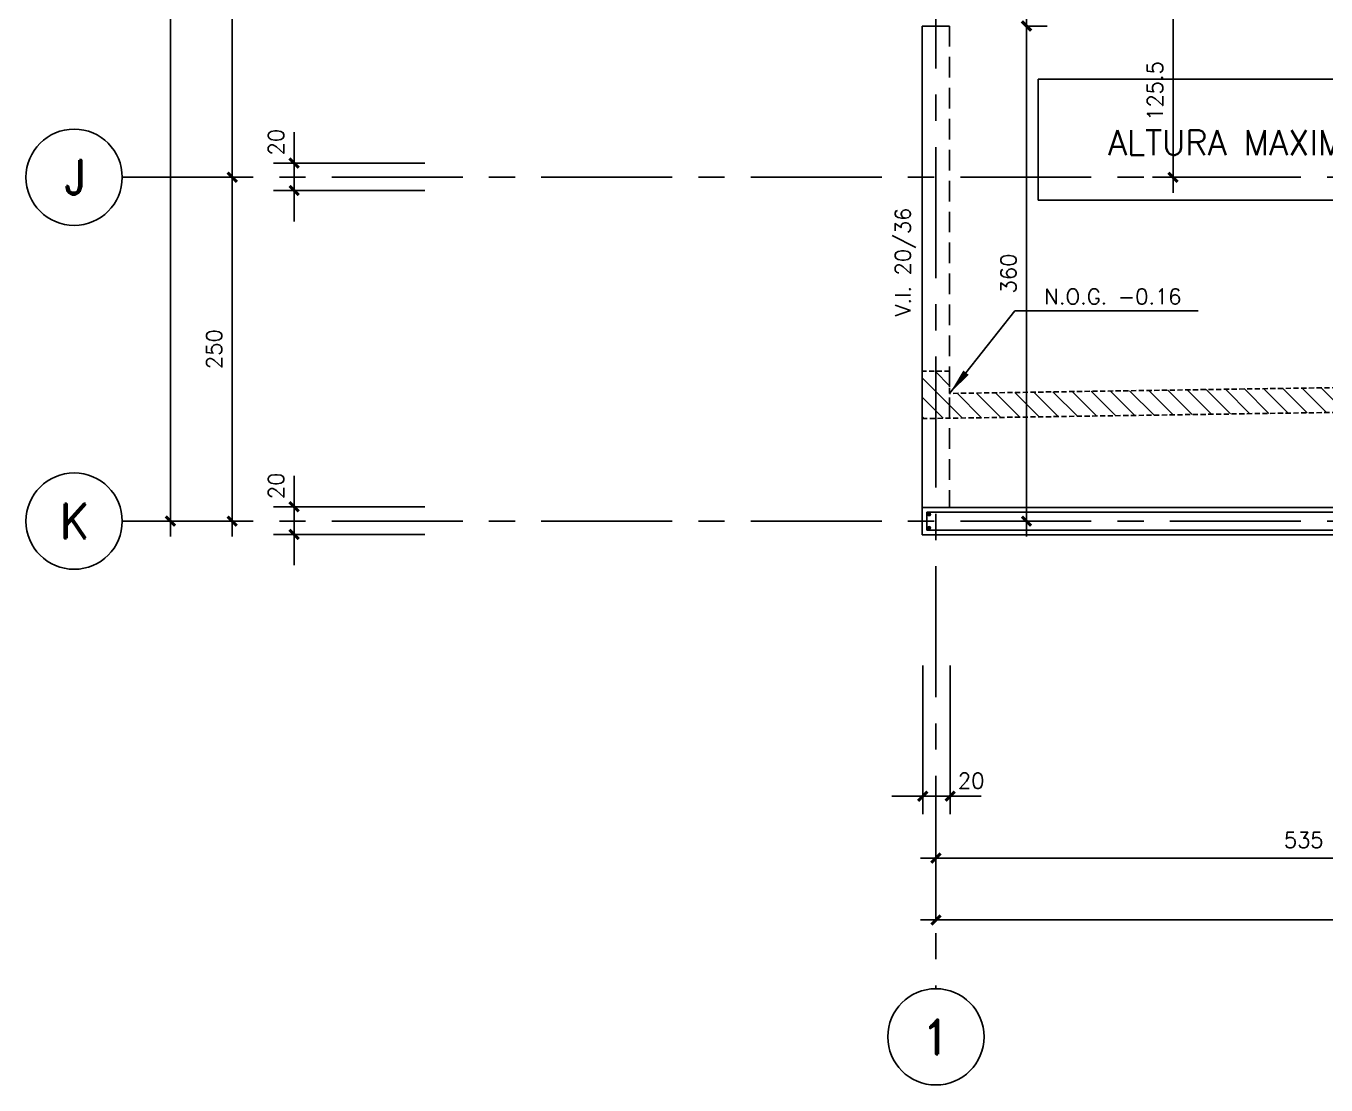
# Model space of a CAD drawing. Header units: millimetres. Extents: x -656862 to -653478, y 91928 to 96737.
# Drawn here: x -656862 to -655916, y 92937 to 93707 of the extents above; entities that cross this region are included whole.
import ezdxf
from ezdxf.enums import TextEntityAlignment as Align

# ---------------------------------------------------------------- set-up
doc = ezdxf.new("R2010")
doc.units = ezdxf.units.MM
doc.header["$LTSCALE"] = 30
for name, pattern in [('CENTER', [50.8, 31.75, -6.35, 6.35, -6.35]), ('DASHED', [0.75, 0.5, -0.25]), ('HIDDEN', [0.375, 0.25, -0.125])]:
    doc.linetypes.add(name, pattern=pattern)
for name, color, linetype in [('A-LINEA 015', 6, 'Continuous'), ('COTAS', 5, 'Continuous'), ('Cotas2', 1, 'Continuous'), ('EJES', 1, 'CENTER'), ('HATCH2', 1, 'HIDDEN'), ('MALLA', 1, 'Continuous'), ('MUROS', 5, 'Continuous'), ('SEGMENTOS1', 2, 'DASHED'), ('TEXTOS1', 9, 'Continuous'), ('VIGAS', 3, 'Continuous')]:
    doc.layers.add(name, color=color, linetype=linetype)
doc.styles.add('ROMAND', font='romand')
doc.styles.add('ROMANS', font='romans')
doc.dimstyles.new('ING-50', dxfattribs={"dimscale": 5, "dimtxt": 2.25, "dimasz": 2.25, "dimexe": 3, "dimexo": 0, "dimgap": 1.5, "dimtad": 1, "dimdec": 1, "dimzin": 12, "dimdsep": 46, "dimtxsty": 'ROMANS', "dimblk1": 'TICK1', "dimblk2": 'TICK1', "dimsah": 1, "dimcen": 0.09, "dimclrd": 2, "dimclre": 1, "dimclrt": 3, "dimadec": 1, "dimazin": 3, "dimtfac": 1, "dimtdec": 1, "dimtix": 1, "dimtmove": 2, "dimatfit": 3, "dimfxl": 3, "dimtolj": 1, "dimtzin": 12, "dimarcsym": 0})

# ---------------------------------------------------------------- blocks, each defined once
blk = doc.blocks.new('EJE-1')
at = {"color": 3, "linetype": 'Continuous'}
blk.add_circle((0, 0), 35, dxfattribs=at)
at = {"color": 5, "linetype": 'Continuous', "style": 'ROMAND'}
blk.add_attdef('0', text='', height=25, dxfattribs=at).set_placement((0.23, 0), align=Align.MIDDLE)
blk = doc.blocks.new('TICK1')
at = {"color": 2}
for points in [[(0, 0), (-1, 0)], [(0, 0), (1, 0)]]:
    blk.add_lwpolyline(points, dxfattribs=at)
at = {"color": 2, "const_width": 0.2}
blk.add_lwpolyline([(-0.3, -0.3), (0.3, 0.3)], dxfattribs=at)
blk = doc.blocks.new('*D36')
at = {"layer": 'COTAS', "color": 1, "lineweight": -2}
for p, q in [((-656209.34, 93147.45), (-656209.34, 93162.45)), ((-656189.34, 93147.45), (-656189.34, 93162.45))]:
    blk.add_line(p, q, dxfattribs=at)
at = {"layer": 'COTAS', "color": 2, "lineweight": -2}
for p, q in [((-656220.59, 93147.45), (-656231.84, 93147.45)), ((-656209.34, 93147.45), (-656189.34, 93147.45)), ((-656178.09, 93147.45), (-656166.84, 93147.45))]:
    blk.add_line(p, q, dxfattribs=at)
at = {"layer": 'Defpoints', "color": 0}
for p in [(-656209.34, 93147.45), (-656189.34, 93147.45), (-656189.34, 93147.45)]:
    blk.add_point(p, dxfattribs=at)
at = {"layer": 'COTAS', "color": 2, "lineweight": -2, "xscale": 11.25, "yscale": 11.25, "zscale": 11.25}
blk.add_blockref('TICK1', (-656209.34, 93147.45), dxfattribs=at)
at = {"layer": 'COTAS', "color": 2, "lineweight": -2, "xscale": 11.25, "yscale": 11.25, "zscale": 11.25, "rotation": 180}
blk.add_blockref('TICK1', (-656189.34, 93147.45), dxfattribs=at)
at = {"layer": 'COTAS', "color": 3, "insert": (-656174.13, 93158.71), "char_height": 11.25, "attachment_point": 5, "style": 'ROMANS'}
blk.add_mtext('\\A1;20', dxfattribs=at)
blk = doc.blocks.new('*D43')
at = {"layer": 'COTAS', "color": 1, "lineweight": -2}
for p, q in [((-656199.71, 93102.45), (-656199.71, 93117.45)), ((-655664.71, 93102.45), (-655664.71, 93117.45))]:
    blk.add_line(p, q, dxfattribs=at)
at = {"layer": 'COTAS', "color": 2, "lineweight": -2}
blk.add_line((-656188.46, 93102.45), (-655675.96, 93102.45), dxfattribs=at)
at = {"layer": 'Defpoints', "color": 0}
for p in [(-656199.71, 93102.45), (-655664.71, 93102.45), (-655664.71, 93102.45)]:
    blk.add_point(p, dxfattribs=at)
at = {"layer": 'COTAS', "color": 2, "lineweight": -2, "xscale": 11.25, "yscale": 11.25, "zscale": 11.25, "rotation": 180}
blk.add_blockref('TICK1', (-656199.71, 93102.45), dxfattribs=at)
at = {"layer": 'COTAS', "color": 2, "lineweight": -2, "xscale": 11.25, "yscale": 11.25, "zscale": 11.25}
blk.add_blockref('TICK1', (-655664.71, 93102.45), dxfattribs=at)
at = {"layer": 'COTAS', "color": 3, "insert": (-655932.21, 93115.58), "char_height": 11.25, "attachment_point": 5, "style": 'ROMANS'}
blk.add_mtext('\\A1;535', dxfattribs=at)
blk = doc.blocks.new('*D50')
at = {"layer": 'COTAS', "color": 1, "lineweight": -2}
for p, q in [((-656199.71, 93057.45), (-656199.71, 93072.45)), ((-653939.71, 93057.45), (-653939.71, 93072.45))]:
    blk.add_line(p, q, dxfattribs=at)
at = {"layer": 'COTAS', "color": 2, "lineweight": -2}
blk.add_line((-656188.46, 93057.45), (-653950.96, 93057.45), dxfattribs=at)
at = {"layer": 'Defpoints', "color": 0}
for p in [(-656199.71, 93057.45), (-653939.71, 93057.45), (-653939.71, 93057.45)]:
    blk.add_point(p, dxfattribs=at)
at = {"layer": 'COTAS', "color": 2, "lineweight": -2, "xscale": 11.25, "yscale": 11.25, "zscale": 11.25, "rotation": 180}
blk.add_blockref('TICK1', (-656199.71, 93057.45), dxfattribs=at)
at = {"layer": 'COTAS', "color": 2, "lineweight": -2, "xscale": 11.25, "yscale": 11.25, "zscale": 11.25}
blk.add_blockref('TICK1', (-653939.71, 93057.45), dxfattribs=at)
at = {"layer": 'COTAS', "color": 3, "insert": (-655069.71, 93070.58), "char_height": 11.25, "attachment_point": 5, "style": 'ROMANS'}
blk.add_mtext('\\A1;2260', dxfattribs=at)
blk = doc.blocks.new('*D78')
at = {"layer": 'COTAS', "color": 2, "lineweight": -2}
for p, q in [((-656666.54, 93619.08), (-656666.54, 93630.33)), ((-656666.54, 93587.83), (-656666.54, 93607.83)), ((-656666.54, 93576.58), (-656666.54, 93565.33))]:
    blk.add_line(p, q, dxfattribs=at)
at = {"layer": 'COTAS', "color": 1, "lineweight": -2}
for p, q in [((-656666.54, 93607.83), (-656681.54, 93607.83)), ((-656666.54, 93587.83), (-656681.54, 93587.83))]:
    blk.add_line(p, q, dxfattribs=at)
at = {"layer": 'Defpoints', "color": 0}
for p in [(-656666.54, 93607.83), (-656666.54, 93607.83), (-656666.54, 93587.83)]:
    blk.add_point(p, dxfattribs=at)
at = {"layer": 'COTAS', "color": 2, "lineweight": -2, "xscale": 11.25, "yscale": 11.25, "zscale": 11.25}
for p, rotation in [((-656666.54, 93607.83), 270), ((-656666.54, 93587.83), 90)]:
    blk.add_blockref('TICK1', p, dxfattribs=dict(at, rotation=rotation))
at = {"layer": 'COTAS', "color": 3, "insert": (-656679.66, 93623.03), "char_height": 11.25, "attachment_point": 5, "rotation": 90, "style": 'ROMANS'}
blk.add_mtext('\\A1;20', dxfattribs=at)
blk = doc.blocks.new('*D79')
at = {"layer": 'COTAS', "color": 1, "lineweight": -2}
for p, q in [((-656727.25, 94097.45), (-656696.54, 94097.45)), ((-656719.55, 93597.45), (-656696.54, 93597.45))]:
    blk.add_line(p, q, dxfattribs=at)
at = {"layer": 'COTAS', "color": 2, "lineweight": -2}
blk.add_line((-656711.54, 93608.7), (-656711.54, 94086.2), dxfattribs=at)
at = {"layer": 'Defpoints', "color": 0}
for p in [(-656727.25, 94097.45), (-656711.54, 94097.45), (-656719.55, 93597.45)]:
    blk.add_point(p, dxfattribs=at)
at = {"layer": 'COTAS', "color": 2, "lineweight": -2, "xscale": 11.25, "yscale": 11.25, "zscale": 11.25}
for p, rotation in [((-656711.54, 94097.45), 90), ((-656711.54, 93597.45), 270)]:
    blk.add_blockref('TICK1', p, dxfattribs=dict(at, rotation=rotation))
at = {"layer": 'COTAS', "color": 3, "insert": (-656724.66, 93847.45), "char_height": 11.25, "attachment_point": 5, "rotation": 90, "style": 'ROMANS'}
blk.add_mtext('\\A1;500', dxfattribs=at)
blk = doc.blocks.new('*D80')
at = {"layer": 'COTAS', "color": 2, "lineweight": -2}
for p, q in [((-656666.54, 93369.08), (-656666.54, 93380.33)), ((-656666.54, 93337.83), (-656666.54, 93357.83)), ((-656666.54, 93326.58), (-656666.54, 93315.33))]:
    blk.add_line(p, q, dxfattribs=at)
at = {"layer": 'COTAS', "color": 1, "lineweight": -2}
for p, q in [((-656666.54, 93357.83), (-656681.54, 93357.83)), ((-656666.54, 93337.83), (-656681.54, 93337.83))]:
    blk.add_line(p, q, dxfattribs=at)
at = {"layer": 'Defpoints', "color": 0}
for p in [(-656666.54, 93357.83), (-656666.54, 93357.83), (-656666.54, 93337.83)]:
    blk.add_point(p, dxfattribs=at)
at = {"layer": 'COTAS', "color": 2, "lineweight": -2, "xscale": 11.25, "yscale": 11.25, "zscale": 11.25}
for p, rotation in [((-656666.54, 93357.83), 270), ((-656666.54, 93337.83), 90)]:
    blk.add_blockref('TICK1', p, dxfattribs=dict(at, rotation=rotation))
at = {"layer": 'COTAS', "color": 3, "insert": (-656679.66, 93373.03), "char_height": 11.25, "attachment_point": 5, "rotation": 90, "style": 'ROMANS'}
blk.add_mtext('\\A1;20', dxfattribs=at)
blk = doc.blocks.new('*D81')
at = {"layer": 'COTAS', "color": 1, "lineweight": -2}
for p, q in [((-656719.55, 93597.45), (-656696.54, 93597.45)), ((-656723.4, 93347.45), (-656696.54, 93347.45))]:
    blk.add_line(p, q, dxfattribs=at)
at = {"layer": 'COTAS', "color": 2, "lineweight": -2}
blk.add_line((-656711.54, 93586.2), (-656711.54, 93358.7), dxfattribs=at)
at = {"layer": 'Defpoints', "color": 0}
for p in [(-656719.55, 93597.45), (-656723.4, 93347.45), (-656711.54, 93347.45)]:
    blk.add_point(p, dxfattribs=at)
at = {"layer": 'COTAS', "color": 2, "lineweight": -2, "xscale": 11.25, "yscale": 11.25, "zscale": 11.25}
for p, rotation in [((-656711.54, 93597.45), 90), ((-656711.54, 93347.45), 270)]:
    blk.add_blockref('TICK1', p, dxfattribs=dict(at, rotation=rotation))
at = {"layer": 'COTAS', "color": 3, "insert": (-656724.66, 93472.45), "char_height": 11.25, "attachment_point": 5, "rotation": 90, "style": 'ROMANS'}
blk.add_mtext('\\A1;250', dxfattribs=at)
blk = doc.blocks.new('*D82')
at = {"layer": 'COTAS', "color": 1, "lineweight": -2}
for p, q in [((-656755.82, 96327.45), (-656771.54, 96327.45)), ((-656768.4, 93347.45), (-656741.54, 93347.45))]:
    blk.add_line(p, q, dxfattribs=at)
at = {"layer": 'COTAS', "color": 2, "lineweight": -2}
blk.add_line((-656756.54, 96316.2), (-656756.54, 93358.7), dxfattribs=at)
at = {"layer": 'Defpoints', "color": 0}
for p in [(-656755.82, 96327.45), (-656768.4, 93347.45), (-656756.54, 93347.45)]:
    blk.add_point(p, dxfattribs=at)
at = {"layer": 'COTAS', "color": 2, "lineweight": -2, "xscale": 11.25, "yscale": 11.25, "zscale": 11.25}
for p, rotation in [((-656756.54, 96327.45), 90), ((-656756.54, 93347.45), 270)]:
    blk.add_blockref('TICK1', p, dxfattribs=dict(at, rotation=rotation))
at = {"layer": 'COTAS', "color": 3, "insert": (-656769.66, 94837.45), "char_height": 11.25, "attachment_point": 5, "rotation": 90, "style": 'ROMANS'}
blk.add_mtext('\\A1;2980', dxfattribs=at)
blk = doc.blocks.new('*D93')
at = {"layer": 'COTAS', "color": 1, "lineweight": -2}
for p, q in [((-656133.81, 94447.45), (-656148.81, 94447.45)), ((-656133.81, 93707.45), (-656118.81, 93707.45))]:
    blk.add_line(p, q, dxfattribs=at)
at = {"layer": 'COTAS', "color": 2, "lineweight": -2}
blk.add_line((-656133.81, 93718.7), (-656133.81, 94436.2), dxfattribs=at)
at = {"layer": 'Defpoints', "color": 0}
for p in [(-656133.81, 94447.45), (-656133.81, 94447.45), (-656133.81, 93707.45)]:
    blk.add_point(p, dxfattribs=at)
at = {"layer": 'COTAS', "color": 2, "lineweight": -2, "xscale": 11.25, "yscale": 11.25, "zscale": 11.25}
for p, rotation in [((-656133.81, 94447.45), 90), ((-656133.81, 93707.45), 270)]:
    blk.add_blockref('TICK1', p, dxfattribs=dict(at, rotation=rotation))
at = {"layer": 'COTAS', "color": 3, "insert": (-656146.94, 94077.45), "char_height": 11.25, "attachment_point": 5, "rotation": 90, "style": 'ROMANS'}
blk.add_mtext('\\A1;740', dxfattribs=at)
blk = doc.blocks.new('*D104')
at = {"layer": 'COTAS', "color": 1, "lineweight": -2}
for p, q in [((-656133.81, 93707.45), (-656118.81, 93707.45)), ((-656133.81, 93347.45), (-656148.81, 93347.45))]:
    blk.add_line(p, q, dxfattribs=at)
at = {"layer": 'COTAS', "color": 2, "lineweight": -2}
blk.add_line((-656133.81, 93696.2), (-656133.81, 93358.7), dxfattribs=at)
at = {"layer": 'Defpoints', "color": 0}
for p in [(-656133.81, 93707.45), (-656133.81, 93347.45), (-656133.81, 93347.45)]:
    blk.add_point(p, dxfattribs=at)
at = {"layer": 'COTAS', "color": 2, "lineweight": -2, "xscale": 11.25, "yscale": 11.25, "zscale": 11.25}
for p, rotation in [((-656133.81, 93707.45), 90), ((-656133.81, 93347.45), 270)]:
    blk.add_blockref('TICK1', p, dxfattribs=dict(at, rotation=rotation))
at = {"layer": 'COTAS', "color": 3, "insert": (-656146.94, 93527.45), "char_height": 11.25, "attachment_point": 5, "rotation": 90, "style": 'ROMANS'}
blk.add_mtext('\\A1;360', dxfattribs=at)
blk = doc.blocks.new('FLECHA')
at = {"color": 2}
blk.add_lwpolyline([(0, 0, 0, 5, 0), (19.21, 0, 5, 5, 0)], format="xyseb", dxfattribs=at)
blk = doc.blocks.new('*D238')
at = {"layer": 'COTAS', "color": 1, "lineweight": -2}
for p, q in [((-656027.22, 93722.93), (-656012.22, 93722.93)), ((-656027.22, 93597.45), (-656042.22, 93597.45))]:
    blk.add_line(p, q, dxfattribs=at)
at = {"layer": 'COTAS', "color": 2, "lineweight": -2}
blk.add_line((-656027.22, 93711.68), (-656027.22, 93608.7), dxfattribs=at)
at = {"layer": 'Defpoints', "color": 0}
for p in [(-656027.22, 93722.93), (-656027.22, 93597.45), (-656027.22, 93597.45)]:
    blk.add_point(p, dxfattribs=at)
at = {"layer": 'COTAS', "color": 2, "lineweight": -2, "xscale": 11.25, "yscale": 11.25, "zscale": 11.25}
for p, rotation in [((-656027.22, 93722.93), 90), ((-656027.22, 93597.45), 270)]:
    blk.add_blockref('TICK1', p, dxfattribs=dict(at, rotation=rotation))
at = {"layer": 'COTAS', "color": 3, "insert": (-656040.34, 93660.19), "char_height": 11.25, "attachment_point": 5, "rotation": 90, "style": 'ROMANS'}
blk.add_mtext('\\A1;125.5', dxfattribs=at)

msp = doc.modelspace()

# ---------------------------------------------------------------- hatches: boundary and pattern name
at = {"layer": 'HATCH2', "ltscale": 0.5}
h = msp.add_hatch(dxfattribs=at)
h.set_pattern_fill('_USER', color=256, scale=10, angle=135, style=0, pattern_type=0)
h.set_pattern_definition([(135, (0, 0), (-7.07106781, -7.07106781), [])])
h.paths.add_polyline_path([(-656209.715, 93421.989), (-655519.715, 93432.339), (-655519.715, 93406.378), (-655479.715, 93406.378), (-655479.715, 93432.378), (-655388.996, 93432.378), (-655386.746, 93436.878), (-655391.246, 93445.878), (-655388.996, 93450.378), (-655434.715, 93450.378), (-655434.715, 93450.378), (-655449.715, 93450.378), (-655519.715, 93450.378), (-656189.715, 93440.291), (-656189.715, 93456.378), (-656209.715, 93456.378), (-656209.715, 93441.378)])

# ---------------------------------------------------------------- linework, layer by layer
at = {"layer": 'Cotas2'}
for p, q in [((-656571.536, 93607.827), (-656679.532, 93607.827)), ((-656571.536, 93587.827), (-656679.532, 93587.827)), ((-656571.536, 93357.827), (-656679.532, 93357.827)), ((-656571.536, 93337.827), (-656679.532, 93337.827)), ((-656209.34, 93242.452), (-656209.34, 93134.456)), ((-656189.34, 93242.452), (-656189.34, 93134.456))]:
    msp.add_line(p, q, dxfattribs=at)
at = {"layer": 'EJES', "ltscale": 0.1}
for p, q in [((-656199.715, 96667.452), (-656199.715, 93007.452)), ((-656791.536, 93597.452), (-653548.715, 93597.452)), ((-656791.536, 93347.452), (-653548.715, 93347.452))]:
    msp.add_line(p, q, dxfattribs=at)
at = {"layer": 'HATCH2', "ltscale": 0.5}
msp.add_lwpolyline([(-656209.715, 93421.989), (-655519.715, 93432.339), (-655519.715, 93406.378), (-655479.715, 93406.378), (-655479.715, 93432.378), (-655388.996, 93432.378), (-655386.746, 93436.878), (-655391.246, 93445.878), (-655388.996, 93450.378), (-655434.715, 93450.378), (-655434.715, 93450.378), (-655449.715, 93450.378), (-655449.715, 93450.378), (-655519.715, 93450.378), (-656189.715, 93440.291), (-656189.715, 93456.378), (-656209.715, 93456.378), (-656209.715, 93441.378), (-656209.715, 93441.378), (-656209.715, 93421.989)], dxfattribs=at)
at = {"layer": 'MALLA', "ltscale": 0.5}
for p, q in [((-654683.215, 93353.952), (-656206.215, 93353.952)), ((-656206.215, 93353.952), (-656206.215, 93340.952)), ((-656206.215, 93340.952), (-654683.215, 93340.952))]:
    msp.add_line(p, q, dxfattribs=at)
at = {"layer": 'MALLA', "ltscale": 0.5, "const_width": 1.5}
for points in [[(-656205.374, 93352.361, 1), (-656203.874, 93352.361, 1)], [(-656205.374, 93342.543, 1), (-656203.874, 93342.543, 1)]]:
    msp.add_lwpolyline(points, format="xyb", close=True, dxfattribs=at)
at = {"layer": 'MUROS', "ltscale": 0.15}
for p, q in [((-656209.715, 93707.452), (-656189.715, 93707.452)), ((-656209.715, 93357.452), (-654699.715, 93357.452)), ((-656209.715, 93337.452), (-654679.715, 93337.452))]:
    msp.add_line(p, q, dxfattribs=at)
at = {"layer": 'MUROS', "ltscale": 0.5}
msp.add_line((-656209.715, 93357.452), (-656209.715, 93337.452), dxfattribs=at)
at = {"layer": 'SEGMENTOS1'}
msp.add_line((-656189.715, 93707.452), (-656189.715, 93357.452), dxfattribs=at)
at = {"layer": 'TEXTOS1'}
for p, q in [((-655562.315, 93668.713), (-656125.252, 93668.713)), ((-656125.252, 93580.823), (-656125.252, 93668.713)), ((-656125.252, 93580.823), (-655562.315, 93580.823))]:
    msp.add_line(p, q, dxfattribs=at)
at = {"layer": 'TEXTOS1', "color": 1, "ltscale": 0.5}
for p, q in [((-656189.715, 93440.291), (-656142.365, 93500.418)), ((-656142.365, 93500.418), (-656008.981, 93500.418))]:
    msp.add_line(p, q, dxfattribs=at)
at = {"layer": 'VIGAS', "ltscale": 0.5}
msp.add_line((-656209.715, 93707.452), (-656209.715, 93357.452), dxfattribs=at)

# ---------------------------------------------------------------- block references
at = {"layer": 'A-LINEA 015', "ltscale": 0.5}
for p, values in [((-656826.536, 93597.452), {'0': 'J'}), ((-656826.536, 93347.452), {'0': 'K'}), ((-656199.715, 92972.452), {'0': '1'})]:
    msp.add_blockref('EJE-1', p, dxfattribs=at).add_auto_attribs(values)
at = {"layer": 'TEXTOS1', "color": 1, "ltscale": 0.5, "xscale": -1, "rotation": 231.7796162052946}
msp.add_blockref('FLECHA', (-656189.715, 93440.291), dxfattribs=at)

# ---------------------------------------------------------------- texts
at = {"layer": 'TEXTOS1', "style": 'ROMANS'}
for s, height, p in [('ALTURA MAXIMA DE TIERRA H=30 CM', 18, (-655850.841, 93613.611)), ('N.O.G. -0.16', 11.25, (-656070.965, 93505.103))]:
    msp.add_text(s, height=height, dxfattribs=at).set_placement(p, align=Align.CENTER)
msp.add_text('V.I. 20/36', height=11.25, rotation=90, dxfattribs=at).set_placement((-656218.106, 93535.807), align=Align.CENTER)

# ---------------------------------------------------------------- dimensions: what is measured, and where the dimension line sits
at = {"layer": 'COTAS'}
for base, p1, p2, angle, picture, middle in [((-656756.536, 93347.452), (-656755.82, 96327.452), (-656768.402, 93347.452), 270, '*D82', (-656769.661, 94837.452)), ((-656133.812, 94447.452), (-656133.812, 93707.452), (-656133.812, 94447.452), 90, '*D93', (-656146.937, 94077.452)), ((-656711.536, 94097.452), (-656719.55, 93597.452), (-656727.255, 94097.452), 90, '*D79', (-656724.661, 93847.452)), ((-656027.219, 93597.452), (-656027.219, 93722.926), (-656027.219, 93597.452), 270, '*D238', (-656040.344, 93660.189)), ((-656133.812, 93347.452), (-656133.812, 93707.452), (-656133.812, 93347.452), 270, '*D104', (-656146.937, 93527.452)), ((-656711.536, 93347.452), (-656719.55, 93597.452), (-656723.402, 93347.452), 270, '*D81', (-656724.661, 93472.452))]:
    dim = msp.add_linear_dim(base=base, p1=p1, p2=p2, angle=angle, dimstyle='ING-50', dxfattribs=at)
    dim.commit()
    dim.dimension.update_dxf_attribs({"geometry": picture, "text_midpoint": middle})
for base, p1, p2, picture, middle in [((-656666.536, 93607.827), (-656666.536, 93587.827), (-656666.536, 93607.827), '*D78', (-656679.661, 93623.032)), ((-656666.536, 93357.827), (-656666.536, 93337.827), (-656666.536, 93357.827), '*D80', (-656679.661, 93373.032))]:
    dim = msp.add_linear_dim(base=base, p1=p1, p2=p2, angle=90, dimstyle='ING-50', dxfattribs=at)
    dim.commit()
    dim.dimension.update_dxf_attribs({"geometry": picture, "text_midpoint": middle, "dimtype": 160})
dim = msp.add_linear_dim(base=(-656189.34, 93147.452), p1=(-656209.34, 93147.452), p2=(-656189.34, 93147.452), dimstyle='ING-50', dxfattribs=at)
dim.commit()
dim.dimension.update_dxf_attribs({"geometry": '*D36', "text_midpoint": (-656174.135, 93158.705), "dimtype": 160})
for base, p1, p2, picture, middle in [((-655664.715, 93102.452), (-656199.715, 93102.452), (-655664.715, 93102.452), '*D43', (-655932.215, 93115.577)), ((-653939.715, 93057.452), (-656199.715, 93057.452), (-653939.715, 93057.452), '*D50', (-655069.715, 93070.577))]:
    dim = msp.add_linear_dim(base=base, p1=p1, p2=p2, dimstyle='ING-50', dxfattribs=at)
    dim.commit()
    dim.dimension.update_dxf_attribs({"geometry": picture, "text_midpoint": middle})

doc.saveas('drawing.dxf')
